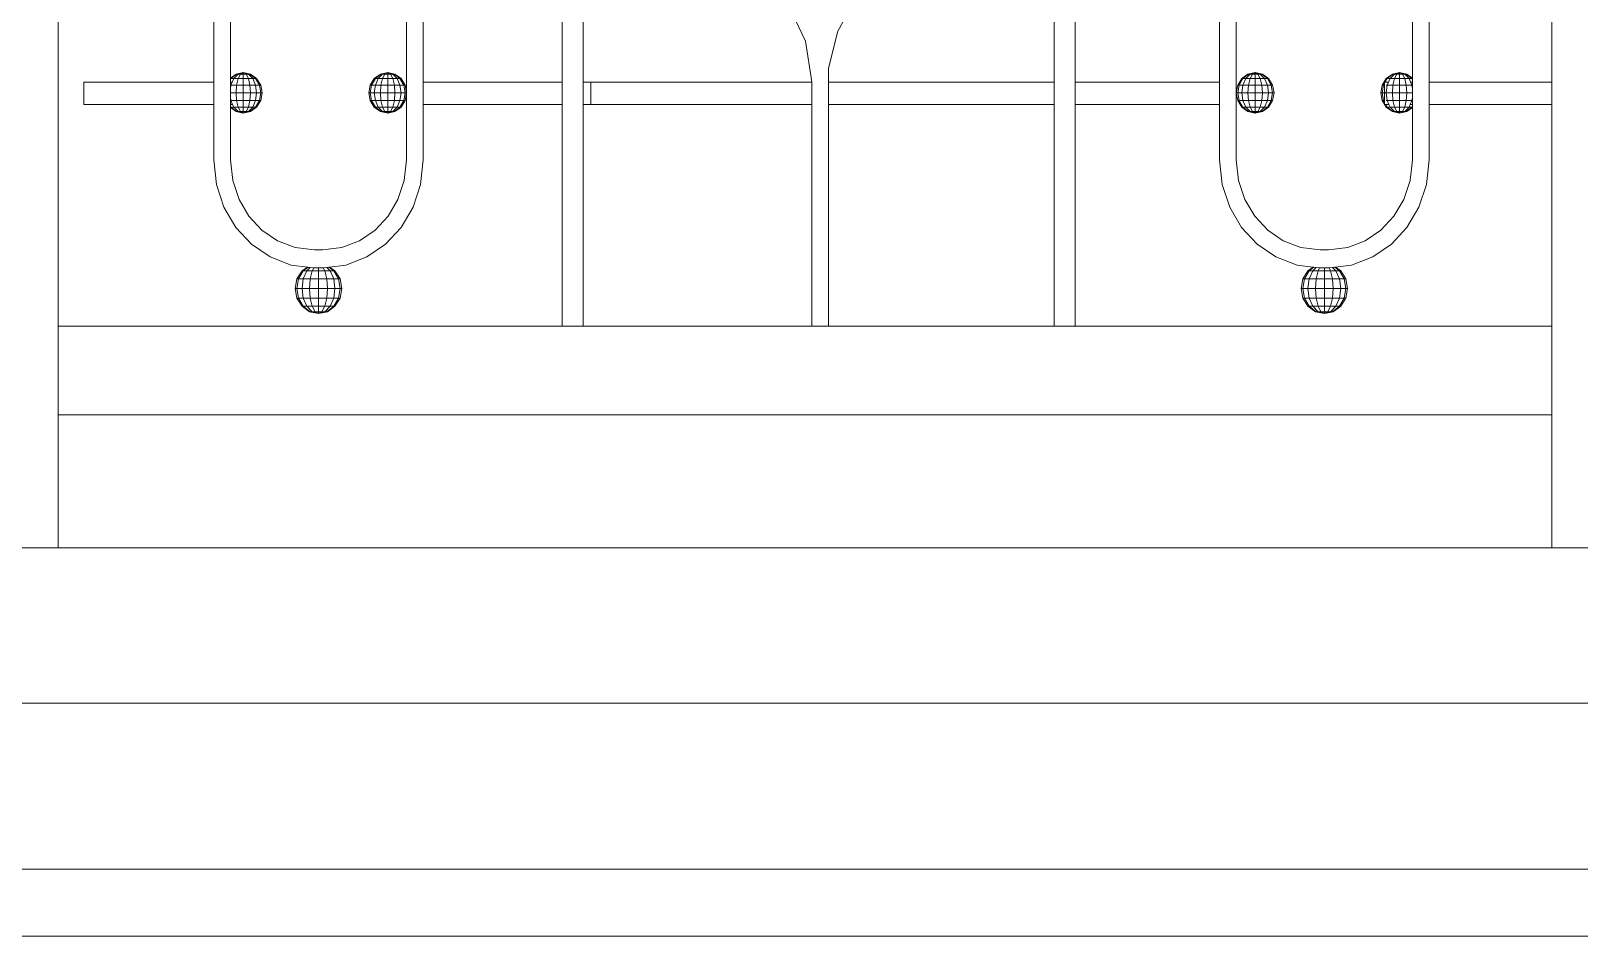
# Model space of a CAD drawing. Header units: millimetres. Extents: x 1832547 to 2001569, y -558009 to -417808.
# Drawn here: x 1952259 to 1952958, y -523749 to -523340 of the extents above; entities that cross this region are included whole.
import ezdxf

# ---------------------------------------------------------------- set-up
doc = ezdxf.new("R2010")
doc.units = ezdxf.units.MM
doc.header["$MEASUREMENT"] = 0
doc.linetypes.add('CENTER', pattern=[2, 1.25, -0.25, 0.25, -0.25])
for name, color, linetype, lineweight in [('CA.manh 08', 8, 'CONTINUOUS', 9), ('CA.thay 145', 145, 'CONTINUOUS', 18), ('CA.tim 67', 67, 'CENTER', 9), ('CA_manh 08', 8, 'CONTINUOUS', 9)]:
    doc.layers.add(name, color=color, linetype=linetype, lineweight=lineweight)

msp = doc.modelspace()

# ---------------------------------------------------------------- linework, layer by layer
at = {"layer": 'CA.manh 08'}
for points in [[(1959499.03, -523718.59), (1948689.75, -523718.59)], [(1959469.03, -523748.68), (1948719.75, -523748.7)]]:
    msp.add_lwpolyline(points, dxfattribs=at)
at = {"layer": 'CA.thay 145'}
msp.add_lwpolyline([(1959414.03, -523643.6), (1948754.75, -523643.59)], dxfattribs=at)
at = {"layer": 'CA.tim 67', "ltscale": 500}
msp.add_lwpolyline([(1963746.8, -523643.59), (1949633.52, -523643.59)], dxfattribs=at)
at = {"layer": 'CA_manh 08'}
for p, q in [((1952271.14, -522740.23), (1952271.14, -523473.59)), ((1952341.38, -523363.43), (1952341.38, -522851.16)), ((1952348.95, -522851.77), (1952348.95, -523361.66)), ((1952428.4, -522852.13), (1952428.4, -523368.32)), ((1952435.97, -522851.16), (1952435.97, -523363.43)), ((1952498.69, -523363.43), (1952498.69, -522851.16)), ((1952508.14, -522851.16), (1952508.14, -523363.43)), ((1952720.76, -523363.43), (1952720.76, -522851.16)), ((1952730.22, -522851.16), (1952730.22, -523363.43)), ((1952795.38, -523363.43), (1952795.38, -522851.16)), ((1952802.95, -522852.13), (1952802.95, -523368.32)), ((1952882.4, -523361.66), (1952882.4, -522851.77)), ((1952889.97, -522851.16), (1952889.97, -523363.43)), ((1952945.39, -523363.43), (1952945.39, -522851.16)), ((1952608.5, -523344.98), (1952600.92, -523329.19)), ((1952631.12, -523325.88), (1952623.07, -523340.5)), ((1952611.35, -523363.29), (1952608.5, -523344.98)), ((1952623.07, -523340.5), (1952618.91, -523357.12)), ((1952351.45, -523359.87), (1952354.7, -523359.17)), ((1952351.69, -523359.87), (1952354.7, -523359.17)), ((1952352.4, -523359.87), (1952354.7, -523359.17)), ((1952353.46, -523359.87), (1952354.7, -523359.17)), ((1952354.7, -523359.17), (1952354.7, -523359.87)), ((1952355.95, -523359.87), (1952354.7, -523359.17)), ((1952357.96, -523359.87), (1952354.7, -523359.17)), ((1952357.71, -523359.87), (1952354.7, -523359.17)), ((1952357.01, -523359.87), (1952354.7, -523359.17)), ((1952416.63, -523359.87), (1952419.89, -523359.17)), ((1952416.88, -523359.87), (1952419.89, -523359.17)), ((1952417.59, -523359.87), (1952419.89, -523359.17)), ((1952418.64, -523359.87), (1952419.89, -523359.17)), ((1952419.89, -523359.17), (1952419.89, -523359.87)), ((1952421.14, -523359.87), (1952419.89, -523359.17)), ((1952423.15, -523359.87), (1952419.89, -523359.17)), ((1952422.9, -523359.87), (1952419.89, -523359.17)), ((1952422.19, -523359.87), (1952419.89, -523359.17)), ((1952618.91, -523357.12), (1952618.91, -523363.43)), ((1952808.21, -523359.87), (1952811.46, -523359.17)), ((1952808.45, -523359.87), (1952811.46, -523359.17)), ((1952809.16, -523359.87), (1952811.46, -523359.17)), ((1952810.22, -523359.87), (1952811.46, -523359.17)), ((1952811.46, -523359.17), (1952811.46, -523359.87)), ((1952812.71, -523359.87), (1952811.46, -523359.17)), ((1952813.77, -523359.87), (1952811.46, -523359.17)), ((1952814.47, -523359.87), (1952811.46, -523359.17)), ((1952814.72, -523359.87), (1952811.46, -523359.17)), ((1952873.39, -523359.87), (1952876.65, -523359.17)), ((1952873.64, -523359.87), (1952876.65, -523359.17)), ((1952874.34, -523359.87), (1952876.65, -523359.17)), ((1952875.4, -523359.87), (1952876.65, -523359.17)), ((1952876.65, -523359.17), (1952876.65, -523359.87)), ((1952877.89, -523359.87), (1952876.65, -523359.17)), ((1952878.95, -523359.87), (1952876.65, -523359.17)), ((1952879.66, -523359.87), (1952876.65, -523359.17)), ((1952879.91, -523359.87), (1952876.65, -523359.17)), ((1952282.77, -523373.59), (1952282.77, -523363.43)), ((1952282.77, -523363.43), (1952341.38, -523363.43)), ((1952341.38, -523363.43), (1952341.38, -523373.59)), ((1952348.95, -523361.66), (1952351.45, -523359.87)), ((1952348.95, -523361.85), (1952348.95, -523361.66)), ((1952349.14, -523361.85), (1952348.95, -523361.85)), ((1952348.95, -523362.19), (1952349.14, -523361.85)), ((1952348.95, -523362.19), (1952348.95, -523361.85)), ((1952348.95, -523363.43), (1952348.95, -523362.19)), ((1952348.95, -523363.43), (1952349.63, -523363.43)), ((1952348.95, -523364.82), (1952348.95, -523363.43)), ((1952349.14, -523364.82), (1952348.95, -523364.82)), ((1952348.95, -523366.29), (1952349.14, -523364.82)), ((1952348.95, -523366.29), (1952348.95, -523364.82)), ((1952348.95, -523368.32), (1952348.95, -523366.29)), ((1952349.14, -523361.85), (1952351.69, -523359.87)), ((1952350.45, -523361.85), (1952349.14, -523361.85)), ((1952349.14, -523364.82), (1952350.45, -523361.85)), ((1952351.69, -523364.82), (1952349.14, -523364.82)), ((1952350.45, -523361.85), (1952352.4, -523359.87)), ((1952352.4, -523361.85), (1952350.45, -523361.85)), ((1952351.69, -523359.87), (1952351.45, -523359.87)), ((1952351.45, -523368.32), (1952351.69, -523364.82)), ((1952352.4, -523359.87), (1952351.69, -523359.87)), ((1952351.69, -523364.82), (1952352.4, -523361.85)), ((1952354.7, -523364.82), (1952351.69, -523364.82)), ((1952353.46, -523359.87), (1952352.4, -523359.87)), ((1952352.4, -523361.85), (1952353.46, -523359.87)), ((1952354.7, -523361.85), (1952352.4, -523361.85)), ((1952354.7, -523359.87), (1952353.46, -523359.87)), ((1952354.7, -523359.87), (1952355.95, -523359.87)), ((1952354.7, -523359.87), (1952354.7, -523361.85)), ((1952357.01, -523361.85), (1952354.7, -523361.85)), ((1952354.7, -523361.85), (1952354.7, -523364.82)), ((1952357.71, -523364.82), (1952354.7, -523364.82)), ((1952354.7, -523364.82), (1952354.7, -523368.32)), ((1952357.01, -523359.87), (1952355.95, -523359.87)), ((1952357.01, -523361.85), (1952355.95, -523359.87)), ((1952357.71, -523359.87), (1952357.01, -523359.87)), ((1952358.96, -523361.85), (1952357.01, -523359.87)), ((1952358.96, -523361.85), (1952357.01, -523361.85)), ((1952357.71, -523364.82), (1952357.01, -523361.85)), ((1952357.96, -523359.87), (1952357.71, -523359.87)), ((1952360.27, -523361.85), (1952357.71, -523359.87)), ((1952360.27, -523364.82), (1952357.71, -523364.82)), ((1952357.96, -523368.32), (1952357.71, -523364.82)), ((1952360.72, -523361.85), (1952357.96, -523359.87)), ((1952360.27, -523361.85), (1952358.96, -523361.85)), ((1952360.27, -523364.82), (1952358.96, -523361.85)), ((1952360.27, -523361.85), (1952360.72, -523361.85)), ((1952361.97, -523364.82), (1952360.27, -523361.85)), ((1952361.97, -523364.82), (1952360.27, -523364.82)), ((1952360.72, -523368.32), (1952360.27, -523364.82)), ((1952362.57, -523364.82), (1952360.72, -523361.85)), ((1952362.57, -523364.82), (1952361.97, -523364.82)), ((1952362.57, -523368.32), (1952361.97, -523364.82)), ((1952363.22, -523368.32), (1952362.57, -523364.82)), ((1952411.38, -523368.32), (1952412.02, -523364.82)), ((1952412.02, -523364.82), (1952413.87, -523361.85)), ((1952412.62, -523364.82), (1952412.02, -523364.82)), ((1952412.02, -523368.32), (1952412.62, -523364.82)), ((1952412.62, -523364.82), (1952414.33, -523361.85)), ((1952414.33, -523364.82), (1952412.62, -523364.82)), ((1952413.87, -523361.85), (1952416.63, -523359.87)), ((1952414.33, -523361.85), (1952413.87, -523361.85)), ((1952413.87, -523368.32), (1952414.33, -523364.82)), ((1952414.33, -523361.85), (1952416.88, -523359.87)), ((1952415.63, -523361.85), (1952414.33, -523361.85)), ((1952414.33, -523364.82), (1952415.63, -523361.85)), ((1952416.88, -523364.82), (1952414.33, -523364.82)), ((1952415.63, -523361.85), (1952417.59, -523359.87)), ((1952417.59, -523361.85), (1952415.63, -523361.85)), ((1952416.88, -523359.87), (1952416.63, -523359.87)), ((1952416.63, -523368.32), (1952416.88, -523364.82)), ((1952417.59, -523359.87), (1952416.88, -523359.87)), ((1952416.88, -523364.82), (1952417.59, -523361.85)), ((1952419.89, -523364.82), (1952416.88, -523364.82)), ((1952418.64, -523359.87), (1952417.59, -523359.87)), ((1952417.59, -523361.85), (1952418.64, -523359.87)), ((1952419.89, -523361.85), (1952417.59, -523361.85)), ((1952419.89, -523359.87), (1952418.64, -523359.87)), ((1952419.89, -523359.87), (1952421.14, -523359.87)), ((1952419.89, -523359.87), (1952419.89, -523361.85)), ((1952422.19, -523361.85), (1952419.89, -523361.85)), ((1952419.89, -523361.85), (1952419.89, -523364.82)), ((1952422.9, -523364.82), (1952419.89, -523364.82)), ((1952419.89, -523364.82), (1952419.89, -523368.32)), ((1952422.19, -523359.87), (1952421.14, -523359.87)), ((1952422.19, -523361.85), (1952421.14, -523359.87)), ((1952422.9, -523359.87), (1952422.19, -523359.87)), ((1952424.15, -523361.85), (1952422.19, -523359.87)), ((1952424.15, -523361.85), (1952422.19, -523361.85)), ((1952422.9, -523364.82), (1952422.19, -523361.85)), ((1952423.15, -523359.87), (1952422.9, -523359.87)), ((1952425.45, -523361.85), (1952422.9, -523359.87)), ((1952425.45, -523364.82), (1952422.9, -523364.82)), ((1952423.15, -523368.32), (1952422.9, -523364.82)), ((1952425.91, -523361.85), (1952423.15, -523359.87)), ((1952425.45, -523361.85), (1952424.15, -523361.85)), ((1952425.45, -523364.82), (1952424.15, -523361.85)), ((1952425.45, -523361.85), (1952425.91, -523361.85)), ((1952427.16, -523364.82), (1952425.45, -523361.85)), ((1952427.16, -523364.82), (1952425.45, -523364.82)), ((1952425.91, -523368.32), (1952425.45, -523364.82)), ((1952427.75, -523364.82), (1952425.91, -523361.85)), ((1952427.75, -523364.82), (1952427.16, -523364.82)), ((1952427.75, -523368.32), (1952427.16, -523364.82)), ((1952428.4, -523368.32), (1952427.75, -523364.82)), ((1952435.97, -523363.43), (1952498.69, -523363.43)), ((1952435.97, -523373.59), (1952435.97, -523363.43)), ((1952498.69, -523363.43), (1952498.69, -523373.59)), ((1952508.14, -523363.43), (1952511.57, -523363.43)), ((1952508.14, -523373.59), (1952508.14, -523363.43)), ((1952511.57, -523363.43), (1952511.57, -523373.59)), ((1952511.57, -523363.43), (1952611.35, -523363.43)), ((1952611.35, -523363.43), (1952611.35, -523363.29)), ((1952611.35, -523373.59), (1952611.35, -523363.43)), ((1952618.91, -523363.43), (1952720.76, -523363.43)), ((1952618.91, -523363.43), (1952618.91, -523373.59)), ((1952720.76, -523373.59), (1952720.76, -523363.43)), ((1952730.22, -523363.43), (1952795.38, -523363.43)), ((1952730.22, -523363.43), (1952730.22, -523373.59)), ((1952795.38, -523373.59), (1952795.38, -523363.43)), ((1952802.95, -523368.32), (1952803.6, -523364.82)), ((1952803.6, -523364.82), (1952805.44, -523361.85)), ((1952803.6, -523364.82), (1952804.2, -523364.82)), ((1952803.6, -523368.32), (1952804.2, -523364.82)), ((1952804.2, -523364.82), (1952805.9, -523361.85)), ((1952804.2, -523364.82), (1952805.9, -523364.82)), ((1952805.44, -523361.85), (1952808.21, -523359.87)), ((1952805.44, -523361.85), (1952805.9, -523361.85)), ((1952805.44, -523368.32), (1952805.9, -523364.82)), ((1952805.9, -523361.85), (1952808.45, -523359.87)), ((1952805.9, -523361.85), (1952807.21, -523361.85)), ((1952805.9, -523364.82), (1952807.21, -523361.85)), ((1952805.9, -523364.82), (1952808.45, -523364.82)), ((1952807.21, -523361.85), (1952809.16, -523359.87)), ((1952807.21, -523361.85), (1952809.16, -523361.85)), ((1952808.45, -523359.87), (1952808.21, -523359.87)), ((1952808.21, -523368.32), (1952808.45, -523364.82)), ((1952808.45, -523359.87), (1952809.16, -523359.87)), ((1952808.45, -523364.82), (1952809.16, -523361.85)), ((1952808.45, -523364.82), (1952811.46, -523364.82)), ((1952809.16, -523359.87), (1952810.22, -523359.87)), ((1952809.16, -523361.85), (1952810.22, -523359.87)), ((1952809.16, -523361.85), (1952811.46, -523361.85)), ((1952810.22, -523359.87), (1952811.46, -523359.87)), ((1952811.46, -523359.87), (1952812.71, -523359.87)), ((1952811.46, -523359.87), (1952811.46, -523361.85)), ((1952811.46, -523361.85), (1952813.77, -523361.85)), ((1952811.46, -523361.85), (1952811.46, -523364.82)), ((1952811.46, -523364.82), (1952814.47, -523364.82)), ((1952811.46, -523364.82), (1952811.46, -523368.32)), ((1952812.71, -523359.87), (1952813.77, -523359.87)), ((1952813.77, -523361.85), (1952812.71, -523359.87)), ((1952813.77, -523359.87), (1952814.47, -523359.87)), ((1952815.72, -523361.85), (1952813.77, -523359.87)), ((1952813.77, -523361.85), (1952815.72, -523361.85)), ((1952814.47, -523364.82), (1952813.77, -523361.85)), ((1952814.47, -523359.87), (1952814.72, -523359.87)), ((1952817.02, -523361.85), (1952814.47, -523359.87)), ((1952814.47, -523364.82), (1952817.02, -523364.82)), ((1952814.72, -523368.32), (1952814.47, -523364.82)), ((1952817.48, -523361.85), (1952814.72, -523359.87)), ((1952815.72, -523361.85), (1952817.02, -523361.85)), ((1952817.02, -523364.82), (1952815.72, -523361.85)), ((1952817.02, -523361.85), (1952817.48, -523361.85)), ((1952818.73, -523364.82), (1952817.02, -523361.85)), ((1952817.02, -523364.82), (1952818.73, -523364.82)), ((1952817.48, -523368.32), (1952817.02, -523364.82)), ((1952819.33, -523364.82), (1952817.48, -523361.85)), ((1952818.73, -523364.82), (1952819.33, -523364.82)), ((1952819.33, -523368.32), (1952818.73, -523364.82)), ((1952819.98, -523368.32), (1952819.33, -523364.82)), ((1952868.14, -523368.32), (1952868.78, -523364.82)), ((1952868.78, -523364.82), (1952870.63, -523361.85)), ((1952868.78, -523364.82), (1952869.38, -523364.82)), ((1952868.78, -523368.32), (1952869.38, -523364.82)), ((1952869.38, -523364.82), (1952869.79, -523364.11)), ((1952869.38, -523364.82), (1952869.79, -523364.82)), ((1952870.18, -523363.43), (1952869.79, -523363.43)), ((1952869.79, -523363.43), (1952869.79, -523364.11)), ((1952869.79, -523364.11), (1952869.79, -523364.82)), ((1952869.79, -523364.82), (1952869.79, -523368.32)), ((1952870.18, -523363.43), (1952871.09, -523361.85)), ((1952871.58, -523363.43), (1952870.18, -523363.43)), ((1952870.56, -523364.82), (1952871.09, -523364.82)), ((1952870.63, -523361.85), (1952873.39, -523359.87)), ((1952870.63, -523361.85), (1952871.09, -523361.85)), ((1952870.63, -523368.32), (1952871.09, -523364.82)), ((1952871.09, -523361.85), (1952873.64, -523359.87)), ((1952871.09, -523361.85), (1952872.39, -523361.85)), ((1952871.09, -523364.82), (1952872.39, -523361.85)), ((1952871.09, -523364.82), (1952873.64, -523364.82)), ((1952872.39, -523361.85), (1952874.34, -523359.87)), ((1952872.39, -523361.85), (1952874.34, -523361.85)), ((1952873.64, -523359.87), (1952873.39, -523359.87)), ((1952873.39, -523368.32), (1952873.64, -523364.82)), ((1952873.64, -523359.87), (1952874.34, -523359.87)), ((1952873.64, -523364.82), (1952874.34, -523361.85)), ((1952873.64, -523364.82), (1952876.65, -523364.82)), ((1952874.34, -523359.87), (1952875.4, -523359.87)), ((1952874.34, -523361.85), (1952875.4, -523359.87)), ((1952874.34, -523361.85), (1952876.65, -523361.85)), ((1952875.4, -523359.87), (1952876.65, -523359.87)), ((1952876.65, -523359.87), (1952877.89, -523359.87)), ((1952876.65, -523359.87), (1952876.65, -523361.85)), ((1952876.65, -523361.85), (1952878.95, -523361.85)), ((1952876.65, -523361.85), (1952876.65, -523364.82)), ((1952876.65, -523364.82), (1952879.66, -523364.82)), ((1952876.65, -523364.82), (1952876.65, -523368.32)), ((1952877.89, -523359.87), (1952878.95, -523359.87)), ((1952878.95, -523361.85), (1952877.89, -523359.87)), ((1952878.95, -523359.87), (1952879.66, -523359.87)), ((1952880.9, -523361.85), (1952878.95, -523359.87)), ((1952878.95, -523361.85), (1952880.9, -523361.85)), ((1952879.66, -523364.82), (1952878.95, -523361.85)), ((1952879.66, -523359.87), (1952879.91, -523359.87)), ((1952882.21, -523361.85), (1952879.66, -523359.87)), ((1952879.66, -523364.82), (1952882.21, -523364.82)), ((1952879.91, -523368.32), (1952879.66, -523364.82)), ((1952882.4, -523361.66), (1952879.91, -523359.87)), ((1952880.9, -523361.85), (1952882.21, -523361.85)), ((1952882.21, -523364.82), (1952880.9, -523361.85)), ((1952882.4, -523363.43), (1952881.72, -523363.43)), ((1952882.21, -523361.85), (1952882.4, -523361.85)), ((1952882.4, -523362.19), (1952882.21, -523361.85)), ((1952882.21, -523364.82), (1952882.4, -523364.82)), ((1952882.4, -523366.29), (1952882.21, -523364.82)), ((1952882.4, -523361.85), (1952882.4, -523361.66)), ((1952882.4, -523362.19), (1952882.4, -523361.85)), ((1952882.4, -523363.43), (1952882.4, -523362.19)), ((1952882.4, -523364.82), (1952882.4, -523363.43)), ((1952882.4, -523366.29), (1952882.4, -523364.82)), ((1952882.4, -523368.32), (1952882.4, -523366.29)), ((1952945.39, -523363.43), (1952889.97, -523363.43)), ((1952889.97, -523363.43), (1952889.97, -523373.59)), ((1952945.39, -523363.43), (1952945.39, -523373.59)), ((1952341.38, -523373.59), (1952282.77, -523373.59)), ((1952341.38, -523398.49), (1952341.38, -523373.59)), ((1952351.45, -523368.32), (1952348.95, -523368.32)), ((1952348.95, -523370.35), (1952348.95, -523368.32)), ((1952349.14, -523371.82), (1952348.95, -523370.35)), ((1952348.95, -523371.82), (1952348.95, -523370.35)), ((1952349.14, -523371.82), (1952348.95, -523371.82)), ((1952348.95, -523373.59), (1952348.95, -523371.82)), ((1952349.9, -523373.59), (1952348.95, -523373.59)), ((1952348.95, -523374.45), (1952348.95, -523373.59)), ((1952351.69, -523371.82), (1952349.14, -523371.82)), ((1952349.9, -523373.59), (1952349.14, -523371.82)), ((1952350.45, -523374.78), (1952349.9, -523373.59)), ((1952354.7, -523368.32), (1952351.45, -523368.32)), ((1952351.69, -523371.82), (1952351.45, -523368.32)), ((1952354.7, -523371.82), (1952351.69, -523371.82)), ((1952352.4, -523374.78), (1952351.69, -523371.82)), ((1952357.96, -523368.32), (1952354.7, -523368.32)), ((1952354.7, -523368.32), (1952354.7, -523371.82)), ((1952357.71, -523371.82), (1952354.7, -523371.82)), ((1952354.7, -523371.82), (1952354.7, -523374.78)), ((1952357.01, -523374.78), (1952357.71, -523371.82)), ((1952357.71, -523371.82), (1952357.96, -523368.32)), ((1952360.27, -523371.82), (1952357.71, -523371.82)), ((1952360.72, -523368.32), (1952357.96, -523368.32)), ((1952358.96, -523374.78), (1952360.27, -523371.82)), ((1952360.27, -523371.82), (1952360.72, -523368.32)), ((1952361.97, -523371.82), (1952360.27, -523371.82)), ((1952360.27, -523374.78), (1952361.97, -523371.82)), ((1952362.57, -523368.32), (1952360.72, -523368.32)), ((1952360.72, -523374.78), (1952362.57, -523371.82)), ((1952361.97, -523371.82), (1952362.57, -523368.32)), ((1952362.57, -523371.82), (1952361.97, -523371.82)), ((1952363.22, -523368.32), (1952362.57, -523368.32)), ((1952362.57, -523371.82), (1952363.22, -523368.32)), ((1952412.02, -523368.32), (1952411.38, -523368.32)), ((1952412.02, -523371.82), (1952411.38, -523368.32)), ((1952413.87, -523368.32), (1952412.02, -523368.32)), ((1952412.62, -523371.82), (1952412.02, -523368.32)), ((1952412.62, -523371.82), (1952412.02, -523371.82)), ((1952413.87, -523374.78), (1952412.02, -523371.82)), ((1952414.33, -523371.82), (1952412.62, -523371.82)), ((1952414.33, -523374.78), (1952412.62, -523371.82)), ((1952416.63, -523368.32), (1952413.87, -523368.32)), ((1952414.33, -523371.82), (1952413.87, -523368.32)), ((1952416.88, -523371.82), (1952414.33, -523371.82)), ((1952415.63, -523374.78), (1952414.33, -523371.82)), ((1952419.89, -523368.32), (1952416.63, -523368.32)), ((1952416.88, -523371.82), (1952416.63, -523368.32)), ((1952419.89, -523371.82), (1952416.88, -523371.82)), ((1952417.59, -523374.78), (1952416.88, -523371.82)), ((1952423.15, -523368.32), (1952419.89, -523368.32)), ((1952419.89, -523368.32), (1952419.89, -523371.82)), ((1952422.9, -523371.82), (1952419.89, -523371.82)), ((1952419.89, -523371.82), (1952419.89, -523374.78)), ((1952422.19, -523374.78), (1952422.9, -523371.82)), ((1952422.9, -523371.82), (1952423.15, -523368.32)), ((1952425.45, -523371.82), (1952422.9, -523371.82)), ((1952425.91, -523368.32), (1952423.15, -523368.32)), ((1952424.15, -523374.78), (1952425.45, -523371.82)), ((1952425.45, -523371.82), (1952425.91, -523368.32)), ((1952427.16, -523371.82), (1952425.45, -523371.82)), ((1952425.45, -523374.78), (1952427.16, -523371.82)), ((1952427.75, -523368.32), (1952425.91, -523368.32)), ((1952425.91, -523374.78), (1952427.75, -523371.82)), ((1952427.16, -523371.82), (1952427.75, -523368.32)), ((1952427.75, -523371.82), (1952427.16, -523371.82)), ((1952428.4, -523368.32), (1952427.75, -523368.32)), ((1952427.75, -523371.82), (1952428.4, -523368.32)), ((1952428.4, -523368.32), (1952428.4, -523398.46)), ((1952498.69, -523373.59), (1952435.97, -523373.59)), ((1952435.97, -523373.59), (1952435.97, -523398.49)), ((1952498.69, -523473.59), (1952498.69, -523373.59)), ((1952511.57, -523373.59), (1952508.14, -523373.59)), ((1952508.14, -523373.59), (1952508.14, -523473.59)), ((1952611.35, -523373.59), (1952511.57, -523373.59)), ((1952611.35, -523473.59), (1952611.35, -523373.59)), ((1952720.76, -523373.59), (1952618.91, -523373.59)), ((1952618.91, -523473.59), (1952618.91, -523373.59)), ((1952720.76, -523473.59), (1952720.76, -523373.59)), ((1952795.38, -523373.59), (1952730.22, -523373.59)), ((1952730.22, -523373.59), (1952730.22, -523473.59)), ((1952795.38, -523398.49), (1952795.38, -523373.59)), ((1952802.95, -523368.32), (1952803.6, -523368.32)), ((1952803.6, -523371.82), (1952802.95, -523368.32)), ((1952802.95, -523368.32), (1952802.95, -523398.46)), ((1952803.6, -523368.32), (1952805.44, -523368.32)), ((1952804.2, -523371.82), (1952803.6, -523368.32)), ((1952803.6, -523371.82), (1952804.2, -523371.82)), ((1952805.44, -523374.78), (1952803.6, -523371.82)), ((1952804.2, -523371.82), (1952805.9, -523371.82)), ((1952805.9, -523374.78), (1952804.2, -523371.82)), ((1952805.44, -523368.32), (1952808.21, -523368.32)), ((1952805.9, -523371.82), (1952805.44, -523368.32)), ((1952805.9, -523371.82), (1952808.45, -523371.82)), ((1952807.21, -523374.78), (1952805.9, -523371.82)), ((1952808.21, -523368.32), (1952811.46, -523368.32)), ((1952808.45, -523371.82), (1952808.21, -523368.32)), ((1952808.45, -523371.82), (1952811.46, -523371.82)), ((1952809.16, -523374.78), (1952808.45, -523371.82)), ((1952811.46, -523368.32), (1952814.72, -523368.32)), ((1952811.46, -523368.32), (1952811.46, -523371.82)), ((1952811.46, -523371.82), (1952814.47, -523371.82)), ((1952811.46, -523371.82), (1952811.46, -523374.78)), ((1952813.77, -523374.78), (1952814.47, -523371.82)), ((1952814.47, -523371.82), (1952814.72, -523368.32)), ((1952814.47, -523371.82), (1952817.02, -523371.82)), ((1952814.72, -523368.32), (1952817.48, -523368.32)), ((1952815.72, -523374.78), (1952817.02, -523371.82)), ((1952817.02, -523371.82), (1952817.48, -523368.32)), ((1952817.02, -523371.82), (1952818.73, -523371.82)), ((1952817.02, -523374.78), (1952818.73, -523371.82)), ((1952817.48, -523368.32), (1952819.33, -523368.32)), ((1952817.48, -523374.78), (1952819.33, -523371.82)), ((1952818.73, -523371.82), (1952819.33, -523368.32)), ((1952818.73, -523371.82), (1952819.33, -523371.82)), ((1952819.33, -523368.32), (1952819.98, -523368.32)), ((1952819.33, -523371.82), (1952819.98, -523368.32)), ((1952868.14, -523368.32), (1952868.78, -523368.32)), ((1952868.78, -523371.82), (1952868.14, -523368.32)), ((1952869.38, -523371.82), (1952868.78, -523368.32)), ((1952868.78, -523368.32), (1952869.79, -523368.32)), ((1952868.78, -523371.82), (1952869.38, -523371.82)), ((1952869.79, -523373.43), (1952868.78, -523371.82)), ((1952869.38, -523371.82), (1952869.79, -523371.82)), ((1952869.79, -523372.53), (1952869.38, -523371.82)), ((1952869.79, -523368.32), (1952870.63, -523368.32)), ((1952869.79, -523368.32), (1952869.79, -523371.82)), ((1952869.79, -523371.82), (1952869.79, -523372.53)), ((1952869.79, -523372.53), (1952869.79, -523373.43)), ((1952869.79, -523373.59), (1952869.79, -523373.43)), ((1952869.88, -523373.59), (1952869.79, -523373.59)), ((1952870.63, -523374.78), (1952869.88, -523373.59)), ((1952869.88, -523373.59), (1952870.4, -523373.59)), ((1952871.09, -523374.78), (1952870.4, -523373.59)), ((1952870.4, -523373.59), (1952871.86, -523373.59)), ((1952870.56, -523371.82), (1952871.09, -523371.82)), ((1952870.63, -523368.32), (1952873.39, -523368.32)), ((1952871.09, -523371.82), (1952870.63, -523368.32)), ((1952871.09, -523371.82), (1952873.64, -523371.82)), ((1952871.86, -523373.59), (1952871.09, -523371.82)), ((1952872.39, -523374.78), (1952871.86, -523373.59)), ((1952873.39, -523368.32), (1952876.65, -523368.32)), ((1952873.64, -523371.82), (1952873.39, -523368.32)), ((1952873.64, -523371.82), (1952876.65, -523371.82)), ((1952874.34, -523374.78), (1952873.64, -523371.82)), ((1952876.65, -523368.32), (1952879.91, -523368.32)), ((1952876.65, -523368.32), (1952876.65, -523371.82)), ((1952876.65, -523371.82), (1952879.66, -523371.82)), ((1952876.65, -523371.82), (1952876.65, -523374.78)), ((1952878.95, -523374.78), (1952879.66, -523371.82)), ((1952879.66, -523371.82), (1952879.91, -523368.32)), ((1952879.66, -523371.82), (1952882.21, -523371.82)), ((1952879.91, -523368.32), (1952882.4, -523368.32)), ((1952880.9, -523374.78), (1952881.45, -523373.59)), ((1952881.45, -523373.59), (1952882.21, -523371.82)), ((1952881.45, -523373.59), (1952882.4, -523373.59)), ((1952882.21, -523371.82), (1952882.4, -523370.35)), ((1952882.21, -523371.82), (1952882.4, -523371.82)), ((1952882.4, -523370.35), (1952882.4, -523368.32)), ((1952882.4, -523371.82), (1952882.4, -523370.35)), ((1952882.4, -523373.59), (1952882.4, -523371.82)), ((1952882.4, -523374.45), (1952882.4, -523373.59)), ((1952889.97, -523373.59), (1952945.39, -523373.59)), ((1952889.97, -523373.59), (1952889.97, -523398.49)), ((1952945.39, -523473.59), (1952945.39, -523373.59)), ((1952349.14, -523374.78), (1952348.95, -523374.45)), ((1952348.95, -523374.78), (1952348.95, -523374.45)), ((1952349.14, -523374.78), (1952348.95, -523374.78)), ((1952348.95, -523374.97), (1952348.95, -523374.78)), ((1952348.95, -523374.97), (1952348.95, -523398.46)), ((1952351.45, -523376.77), (1952348.95, -523374.97)), ((1952350.45, -523374.78), (1952349.14, -523374.78)), ((1952351.69, -523376.77), (1952349.14, -523374.78)), ((1952352.4, -523374.78), (1952350.45, -523374.78)), ((1952352.4, -523376.77), (1952350.45, -523374.78)), ((1952351.69, -523376.77), (1952351.45, -523376.77)), ((1952354.7, -523377.46), (1952351.45, -523376.77)), ((1952352.4, -523376.77), (1952351.69, -523376.77)), ((1952354.7, -523377.46), (1952351.69, -523376.77)), ((1952354.7, -523374.78), (1952352.4, -523374.78)), ((1952353.46, -523376.77), (1952352.4, -523374.78)), ((1952353.46, -523376.77), (1952352.4, -523376.77)), ((1952354.7, -523377.46), (1952352.4, -523376.77)), ((1952354.7, -523376.77), (1952353.46, -523376.77)), ((1952354.7, -523377.46), (1952353.46, -523376.77)), ((1952357.01, -523374.78), (1952354.7, -523374.78)), ((1952354.7, -523374.78), (1952354.7, -523376.77)), ((1952355.95, -523376.77), (1952354.7, -523376.77)), ((1952354.7, -523376.77), (1952354.7, -523377.46)), ((1952354.7, -523377.46), (1952357.96, -523376.77)), ((1952354.7, -523377.46), (1952357.71, -523376.77)), ((1952354.7, -523377.46), (1952357.01, -523376.77)), ((1952354.7, -523377.46), (1952355.95, -523376.77)), ((1952355.95, -523376.77), (1952357.01, -523374.78)), ((1952357.01, -523376.77), (1952355.95, -523376.77)), ((1952358.96, -523374.78), (1952357.01, -523374.78)), ((1952357.01, -523376.77), (1952358.96, -523374.78)), ((1952357.71, -523376.77), (1952357.01, -523376.77)), ((1952357.71, -523376.77), (1952360.27, -523374.78)), ((1952357.71, -523376.77), (1952357.96, -523376.77)), ((1952357.96, -523376.77), (1952360.72, -523374.78)), ((1952360.27, -523374.78), (1952358.96, -523374.78)), ((1952360.72, -523374.78), (1952360.27, -523374.78)), ((1952414.33, -523374.78), (1952413.87, -523374.78)), ((1952416.63, -523376.77), (1952413.87, -523374.78)), ((1952415.63, -523374.78), (1952414.33, -523374.78)), ((1952416.88, -523376.77), (1952414.33, -523374.78)), ((1952417.59, -523374.78), (1952415.63, -523374.78)), ((1952417.59, -523376.77), (1952415.63, -523374.78)), ((1952416.88, -523376.77), (1952416.63, -523376.77)), ((1952419.89, -523377.46), (1952416.63, -523376.77)), ((1952417.59, -523376.77), (1952416.88, -523376.77)), ((1952419.89, -523377.46), (1952416.88, -523376.77)), ((1952419.89, -523374.78), (1952417.59, -523374.78)), ((1952418.64, -523376.77), (1952417.59, -523374.78)), ((1952418.64, -523376.77), (1952417.59, -523376.77)), ((1952419.89, -523377.46), (1952417.59, -523376.77)), ((1952419.89, -523376.77), (1952418.64, -523376.77)), ((1952419.89, -523377.46), (1952418.64, -523376.77)), ((1952422.19, -523374.78), (1952419.89, -523374.78)), ((1952419.89, -523374.78), (1952419.89, -523376.77)), ((1952421.14, -523376.77), (1952419.89, -523376.77)), ((1952419.89, -523376.77), (1952419.89, -523377.46)), ((1952419.89, -523377.46), (1952423.15, -523376.77)), ((1952419.89, -523377.46), (1952422.9, -523376.77)), ((1952419.89, -523377.46), (1952422.19, -523376.77)), ((1952419.89, -523377.46), (1952421.14, -523376.77)), ((1952421.14, -523376.77), (1952422.19, -523374.78)), ((1952422.19, -523376.77), (1952421.14, -523376.77)), ((1952424.15, -523374.78), (1952422.19, -523374.78)), ((1952422.19, -523376.77), (1952424.15, -523374.78)), ((1952422.9, -523376.77), (1952422.19, -523376.77)), ((1952422.9, -523376.77), (1952425.45, -523374.78)), ((1952422.9, -523376.77), (1952423.15, -523376.77)), ((1952423.15, -523376.77), (1952425.91, -523374.78)), ((1952425.45, -523374.78), (1952424.15, -523374.78)), ((1952425.91, -523374.78), (1952425.45, -523374.78)), ((1952805.9, -523374.78), (1952805.44, -523374.78)), ((1952808.21, -523376.77), (1952805.44, -523374.78)), ((1952805.9, -523374.78), (1952807.21, -523374.78)), ((1952808.45, -523376.77), (1952805.9, -523374.78)), ((1952807.21, -523374.78), (1952809.16, -523374.78)), ((1952809.16, -523376.77), (1952807.21, -523374.78)), ((1952808.21, -523376.77), (1952808.45, -523376.77)), ((1952811.46, -523377.46), (1952808.21, -523376.77)), ((1952808.45, -523376.77), (1952809.16, -523376.77)), ((1952811.46, -523377.46), (1952808.45, -523376.77)), ((1952809.16, -523374.78), (1952811.46, -523374.78)), ((1952810.22, -523376.77), (1952809.16, -523374.78)), ((1952809.16, -523376.77), (1952810.22, -523376.77)), ((1952811.46, -523377.46), (1952809.16, -523376.77)), ((1952810.22, -523376.77), (1952811.46, -523376.77)), ((1952811.46, -523377.46), (1952810.22, -523376.77)), ((1952811.46, -523374.78), (1952813.77, -523374.78)), ((1952811.46, -523374.78), (1952811.46, -523376.77)), ((1952811.46, -523376.77), (1952812.71, -523376.77)), ((1952811.46, -523377.46), (1952812.71, -523376.77)), ((1952811.46, -523376.77), (1952811.46, -523377.46)), ((1952811.46, -523377.46), (1952813.77, -523376.77)), ((1952811.46, -523377.46), (1952814.47, -523376.77)), ((1952811.46, -523377.46), (1952814.72, -523376.77)), ((1952812.71, -523376.77), (1952813.77, -523374.78)), ((1952812.71, -523376.77), (1952813.77, -523376.77)), ((1952813.77, -523374.78), (1952815.72, -523374.78)), ((1952813.77, -523376.77), (1952815.72, -523374.78)), ((1952813.77, -523376.77), (1952814.47, -523376.77)), ((1952814.47, -523376.77), (1952817.02, -523374.78)), ((1952814.47, -523376.77), (1952814.72, -523376.77)), ((1952814.72, -523376.77), (1952817.48, -523374.78)), ((1952815.72, -523374.78), (1952817.02, -523374.78)), ((1952817.02, -523374.78), (1952817.48, -523374.78)), ((1952871.09, -523374.78), (1952870.63, -523374.78)), ((1952873.39, -523376.77), (1952870.63, -523374.78)), ((1952871.09, -523374.78), (1952872.39, -523374.78)), ((1952873.64, -523376.77), (1952871.09, -523374.78)), ((1952872.39, -523374.78), (1952874.34, -523374.78)), ((1952874.34, -523376.77), (1952872.39, -523374.78)), ((1952873.39, -523376.77), (1952873.64, -523376.77)), ((1952876.65, -523377.46), (1952873.39, -523376.77)), ((1952873.64, -523376.77), (1952874.34, -523376.77)), ((1952876.65, -523377.46), (1952873.64, -523376.77)), ((1952874.34, -523374.78), (1952876.65, -523374.78)), ((1952875.4, -523376.77), (1952874.34, -523374.78)), ((1952874.34, -523376.77), (1952875.4, -523376.77)), ((1952876.65, -523377.46), (1952874.34, -523376.77)), ((1952875.4, -523376.77), (1952876.65, -523376.77)), ((1952876.65, -523377.46), (1952875.4, -523376.77)), ((1952876.65, -523374.78), (1952878.95, -523374.78)), ((1952876.65, -523374.78), (1952876.65, -523376.77)), ((1952876.65, -523376.77), (1952877.89, -523376.77)), ((1952876.65, -523377.46), (1952877.89, -523376.77)), ((1952876.65, -523376.77), (1952876.65, -523377.46)), ((1952876.65, -523377.46), (1952878.95, -523376.77)), ((1952876.65, -523377.46), (1952879.66, -523376.77)), ((1952876.65, -523377.46), (1952879.91, -523376.77)), ((1952877.89, -523376.77), (1952878.95, -523374.78)), ((1952877.89, -523376.77), (1952878.95, -523376.77)), ((1952878.95, -523374.78), (1952880.9, -523374.78)), ((1952878.95, -523376.77), (1952880.9, -523374.78)), ((1952878.95, -523376.77), (1952879.66, -523376.77)), ((1952879.66, -523376.77), (1952882.21, -523374.78)), ((1952879.66, -523376.77), (1952879.91, -523376.77)), ((1952879.91, -523376.77), (1952882.4, -523374.97)), ((1952880.9, -523374.78), (1952882.21, -523374.78)), ((1952882.21, -523374.78), (1952882.4, -523374.45)), ((1952882.21, -523374.78), (1952882.4, -523374.78)), ((1952882.4, -523374.78), (1952882.4, -523374.45)), ((1952882.4, -523374.97), (1952882.4, -523374.78)), ((1952882.4, -523398.46), (1952882.4, -523374.97)), ((1952341.38, -523398.49), (1952342.58, -523409.67)), ((1952349.95, -523407.78), (1952348.95, -523398.46)), ((1952428.4, -523398.46), (1952427.4, -523407.78)), ((1952434.77, -523409.67), (1952435.97, -523398.49)), ((1952796.58, -523409.67), (1952795.38, -523398.49)), ((1952802.95, -523398.46), (1952803.95, -523407.78)), ((1952881.4, -523407.78), (1952882.4, -523398.46)), ((1952889.97, -523398.49), (1952888.77, -523409.67)), ((1952352.8, -523416.34), (1952349.95, -523407.78)), ((1952427.4, -523407.78), (1952424.55, -523416.34)), ((1952803.95, -523407.78), (1952806.8, -523416.34)), ((1952878.55, -523416.34), (1952881.4, -523407.78)), ((1952342.58, -523409.67), (1952346, -523419.93)), ((1952431.35, -523419.93), (1952434.77, -523409.67)), ((1952800, -523419.93), (1952796.58, -523409.67)), ((1952888.77, -523409.67), (1952885.35, -523419.93)), ((1952346, -523419.93), (1952351.36, -523428.99)), ((1952357.28, -523423.89), (1952352.8, -523416.34)), ((1952424.55, -523416.34), (1952420.08, -523423.89)), ((1952425.99, -523428.99), (1952431.35, -523419.93)), ((1952805.36, -523428.99), (1952800, -523419.93)), ((1952806.8, -523416.34), (1952811.27, -523423.89)), ((1952874.08, -523423.89), (1952878.55, -523416.34)), ((1952885.35, -523419.93), (1952879.99, -523428.99)), ((1952351.36, -523428.99), (1952358.4, -523436.54)), ((1952363.14, -523430.19), (1952357.28, -523423.89)), ((1952420.08, -523423.89), (1952414.21, -523430.19)), ((1952418.95, -523436.54), (1952425.99, -523428.99)), ((1952812.4, -523436.54), (1952805.36, -523428.99)), ((1952811.27, -523423.89), (1952817.14, -523430.19)), ((1952868.21, -523430.19), (1952874.08, -523423.89)), ((1952879.99, -523428.99), (1952872.95, -523436.54)), ((1952370.17, -523435), (1952363.14, -523430.19)), ((1952378.14, -523438.06), (1952370.17, -523435)), ((1952407.18, -523434.99), (1952399.21, -523438.06)), ((1952414.21, -523430.19), (1952407.18, -523434.99)), ((1952817.14, -523430.19), (1952824.17, -523434.99)), ((1952824.17, -523434.99), (1952832.14, -523438.06)), ((1952853.21, -523438.06), (1952861.18, -523435)), ((1952861.18, -523435), (1952868.21, -523430.19)), ((1952358.4, -523436.54), (1952366.83, -523442.3)), ((1952366.83, -523442.3), (1952376.38, -523445.97)), ((1952386.81, -523439.13), (1952378.14, -523438.06)), ((1952390.54, -523439.13), (1952386.81, -523439.13)), ((1952399.21, -523438.06), (1952390.54, -523439.13)), ((1952400.97, -523445.97), (1952410.52, -523442.3)), ((1952410.52, -523442.3), (1952418.95, -523436.54)), ((1952820.83, -523442.3), (1952812.4, -523436.54)), ((1952830.38, -523445.97), (1952820.83, -523442.3)), ((1952832.14, -523438.06), (1952840.82, -523439.13)), ((1952840.82, -523439.13), (1952844.54, -523439.13)), ((1952844.54, -523439.13), (1952853.21, -523438.06)), ((1952864.52, -523442.3), (1952854.97, -523445.97)), ((1952872.95, -523436.54), (1952864.52, -523442.3)), ((1952383.64, -523446.87), (1952376.38, -523445.97)), ((1952378.96, -523452.26), (1952381.24, -523448.6)), ((1952379.7, -523452.26), (1952381.8, -523448.6)), ((1952381.24, -523448.6), (1952383.64, -523446.87)), ((1952381.8, -523448.6), (1952381.24, -523448.6)), ((1952381.8, -523448.6), (1952383.97, -523446.91)), ((1952383.41, -523448.6), (1952381.8, -523448.6)), ((1952381.8, -523452.26), (1952383.41, -523448.6)), ((1952383.41, -523448.6), (1952384.95, -523447.03)), ((1952385.83, -523448.6), (1952383.41, -523448.6)), ((1952383.64, -523446.87), (1952383.97, -523446.91)), ((1952383.97, -523446.91), (1952384.95, -523447.03)), ((1952384.95, -523447.03), (1952386.55, -523447.23)), ((1952384.95, -523452.26), (1952385.83, -523448.6)), ((1952385.83, -523448.6), (1952386.55, -523447.23)), ((1952388.67, -523448.6), (1952385.83, -523448.6)), ((1952386.55, -523447.23), (1952386.78, -523447.26)), ((1952386.78, -523447.26), (1952388.67, -523447.26)), ((1952388.67, -523447.26), (1952388.67, -523448.6)), ((1952388.67, -523447.26), (1952390.57, -523447.26)), ((1952391.52, -523448.6), (1952388.67, -523448.6)), ((1952388.67, -523448.6), (1952388.67, -523452.26)), ((1952390.57, -523447.26), (1952390.79, -523447.23)), ((1952390.79, -523447.23), (1952392.39, -523447.04)), ((1952391.52, -523448.6), (1952390.79, -523447.23)), ((1952393.93, -523448.6), (1952391.52, -523448.6)), ((1952392.39, -523452.26), (1952391.52, -523448.6)), ((1952392.39, -523447.04), (1952393.37, -523446.91)), ((1952393.93, -523448.6), (1952392.39, -523447.04)), ((1952393.37, -523446.91), (1952393.7, -523446.87)), ((1952395.54, -523448.6), (1952393.37, -523446.91)), ((1952400.97, -523445.97), (1952393.7, -523446.87)), ((1952396.11, -523448.6), (1952393.7, -523446.87)), ((1952395.54, -523448.6), (1952393.93, -523448.6)), ((1952395.54, -523452.26), (1952393.93, -523448.6)), ((1952396.11, -523448.6), (1952395.54, -523448.6)), ((1952397.65, -523452.26), (1952395.54, -523448.6)), ((1952398.39, -523452.26), (1952396.11, -523448.6)), ((1952837.65, -523446.87), (1952830.38, -523445.97)), ((1952832.97, -523452.26), (1952835.25, -523448.6)), ((1952833.71, -523452.26), (1952835.81, -523448.6)), ((1952835.25, -523448.6), (1952837.65, -523446.87)), ((1952835.25, -523448.6), (1952835.81, -523448.6)), ((1952835.81, -523448.6), (1952837.98, -523446.91)), ((1952835.81, -523448.6), (1952837.42, -523448.6)), ((1952835.81, -523452.26), (1952837.42, -523448.6)), ((1952837.42, -523448.6), (1952838.96, -523447.04)), ((1952837.42, -523448.6), (1952839.84, -523448.6)), ((1952837.98, -523446.91), (1952837.65, -523446.87)), ((1952838.96, -523447.04), (1952837.98, -523446.91)), ((1952840.56, -523447.23), (1952838.96, -523447.04)), ((1952838.96, -523452.26), (1952839.84, -523448.6)), ((1952839.84, -523448.6), (1952840.56, -523447.23)), ((1952839.84, -523448.6), (1952842.68, -523448.6)), ((1952840.78, -523447.26), (1952840.56, -523447.23)), ((1952842.68, -523447.26), (1952840.78, -523447.26)), ((1952842.68, -523447.26), (1952842.68, -523448.6)), ((1952844.57, -523447.26), (1952842.68, -523447.26)), ((1952842.68, -523448.6), (1952845.53, -523448.6)), ((1952842.68, -523448.6), (1952842.68, -523452.26)), ((1952844.8, -523447.23), (1952844.57, -523447.26)), ((1952846.4, -523447.03), (1952844.8, -523447.23)), ((1952845.53, -523448.6), (1952844.8, -523447.23)), ((1952845.53, -523448.6), (1952847.94, -523448.6)), ((1952846.4, -523452.26), (1952845.53, -523448.6)), ((1952847.38, -523446.91), (1952846.4, -523447.03)), ((1952847.94, -523448.6), (1952846.4, -523447.03)), ((1952847.71, -523446.87), (1952847.38, -523446.91)), ((1952849.55, -523448.6), (1952847.38, -523446.91)), ((1952854.97, -523445.97), (1952847.71, -523446.87)), ((1952850.12, -523448.6), (1952847.71, -523446.87)), ((1952847.94, -523448.6), (1952849.55, -523448.6)), ((1952849.55, -523452.26), (1952847.94, -523448.6)), ((1952849.55, -523448.6), (1952850.12, -523448.6)), ((1952851.66, -523452.26), (1952849.55, -523448.6)), ((1952852.4, -523452.26), (1952850.12, -523448.6)), ((1952378.16, -523456.58), (1952378.96, -523452.26)), ((1952378.96, -523456.58), (1952378.16, -523456.58)), ((1952378.96, -523460.91), (1952378.16, -523456.58)), ((1952379.7, -523452.26), (1952378.96, -523452.26)), ((1952378.96, -523456.58), (1952379.7, -523452.26)), ((1952381.24, -523456.58), (1952378.96, -523456.58)), ((1952379.7, -523460.91), (1952378.96, -523456.58)), ((1952381.8, -523452.26), (1952379.7, -523452.26)), ((1952381.24, -523456.58), (1952381.8, -523452.26)), ((1952384.65, -523456.58), (1952381.24, -523456.58)), ((1952381.8, -523460.91), (1952381.24, -523456.58)), ((1952384.95, -523452.26), (1952381.8, -523452.26)), ((1952384.65, -523456.58), (1952384.95, -523452.26)), ((1952388.67, -523456.58), (1952384.65, -523456.58)), ((1952384.95, -523460.91), (1952384.65, -523456.58)), ((1952388.67, -523452.26), (1952384.95, -523452.26)), ((1952392.39, -523452.26), (1952388.67, -523452.26)), ((1952388.67, -523452.26), (1952388.67, -523456.58)), ((1952392.7, -523456.58), (1952388.67, -523456.58)), ((1952388.67, -523456.58), (1952388.67, -523460.91)), ((1952395.54, -523452.26), (1952392.39, -523452.26)), ((1952392.7, -523456.58), (1952392.39, -523452.26)), ((1952392.39, -523460.91), (1952392.7, -523456.58)), ((1952396.11, -523456.58), (1952392.7, -523456.58)), ((1952397.65, -523452.26), (1952395.54, -523452.26)), ((1952396.11, -523456.58), (1952395.54, -523452.26)), ((1952395.54, -523460.91), (1952396.11, -523456.58)), ((1952398.39, -523456.58), (1952396.11, -523456.58)), ((1952398.39, -523452.26), (1952397.65, -523452.26)), ((1952398.39, -523456.58), (1952397.65, -523452.26)), ((1952397.65, -523460.91), (1952398.39, -523456.58)), ((1952399.19, -523456.58), (1952398.39, -523452.26)), ((1952399.19, -523456.58), (1952398.39, -523456.58)), ((1952398.39, -523460.91), (1952399.19, -523456.58)), ((1952832.17, -523456.58), (1952832.97, -523452.26)), ((1952832.17, -523456.58), (1952832.97, -523456.58)), ((1952832.97, -523460.91), (1952832.17, -523456.58)), ((1952832.97, -523452.26), (1952833.71, -523452.26)), ((1952832.97, -523456.58), (1952833.71, -523452.26)), ((1952832.97, -523456.58), (1952835.25, -523456.58)), ((1952833.71, -523460.91), (1952832.97, -523456.58)), ((1952833.71, -523452.26), (1952835.81, -523452.26)), ((1952835.25, -523456.58), (1952835.81, -523452.26)), ((1952835.25, -523456.58), (1952838.66, -523456.58)), ((1952835.81, -523460.91), (1952835.25, -523456.58)), ((1952835.81, -523452.26), (1952838.96, -523452.26)), ((1952838.66, -523456.58), (1952838.96, -523452.26)), ((1952838.66, -523456.58), (1952842.68, -523456.58)), ((1952838.96, -523460.91), (1952838.66, -523456.58)), ((1952838.96, -523452.26), (1952842.68, -523452.26)), ((1952842.68, -523452.26), (1952846.4, -523452.26)), ((1952842.68, -523452.26), (1952842.68, -523456.58)), ((1952842.68, -523456.58), (1952846.71, -523456.58)), ((1952842.68, -523456.58), (1952842.68, -523460.91)), ((1952846.4, -523452.26), (1952849.55, -523452.26)), ((1952846.71, -523456.58), (1952846.4, -523452.26)), ((1952846.4, -523460.91), (1952846.71, -523456.58)), ((1952846.71, -523456.58), (1952850.12, -523456.58)), ((1952849.55, -523452.26), (1952851.66, -523452.26)), ((1952850.12, -523456.58), (1952849.55, -523452.26)), ((1952849.55, -523460.91), (1952850.12, -523456.58)), ((1952850.12, -523456.58), (1952852.4, -523456.58)), ((1952851.66, -523452.26), (1952852.4, -523452.26)), ((1952852.4, -523456.58), (1952851.66, -523452.26)), ((1952851.66, -523460.91), (1952852.4, -523456.58)), ((1952853.2, -523456.58), (1952852.4, -523452.26)), ((1952852.4, -523456.58), (1952853.2, -523456.58)), ((1952852.4, -523460.91), (1952853.2, -523456.58)), ((1952379.7, -523460.91), (1952378.96, -523460.91)), ((1952381.24, -523464.57), (1952378.96, -523460.91)), ((1952381.8, -523460.91), (1952379.7, -523460.91)), ((1952381.8, -523464.57), (1952379.7, -523460.91)), ((1952384.95, -523460.91), (1952381.8, -523460.91)), ((1952383.41, -523464.57), (1952381.8, -523460.91)), ((1952388.67, -523460.91), (1952384.95, -523460.91)), ((1952385.83, -523464.57), (1952384.95, -523460.91)), ((1952392.39, -523460.91), (1952388.67, -523460.91)), ((1952388.67, -523460.91), (1952388.67, -523464.57)), ((1952391.52, -523464.57), (1952392.39, -523460.91)), ((1952395.54, -523460.91), (1952392.39, -523460.91)), ((1952393.93, -523464.57), (1952395.54, -523460.91)), ((1952397.65, -523460.91), (1952395.54, -523460.91)), ((1952395.54, -523464.57), (1952397.65, -523460.91)), ((1952396.11, -523464.57), (1952398.39, -523460.91)), ((1952398.39, -523460.91), (1952397.65, -523460.91)), ((1952832.97, -523460.91), (1952833.71, -523460.91)), ((1952835.25, -523464.57), (1952832.97, -523460.91)), ((1952833.71, -523460.91), (1952835.81, -523460.91)), ((1952835.81, -523464.57), (1952833.71, -523460.91)), ((1952835.81, -523460.91), (1952838.96, -523460.91)), ((1952837.42, -523464.57), (1952835.81, -523460.91)), ((1952838.96, -523460.91), (1952842.68, -523460.91)), ((1952839.84, -523464.57), (1952838.96, -523460.91)), ((1952842.68, -523460.91), (1952846.4, -523460.91)), ((1952842.68, -523460.91), (1952842.68, -523464.57)), ((1952845.53, -523464.57), (1952846.4, -523460.91)), ((1952846.4, -523460.91), (1952849.55, -523460.91)), ((1952847.94, -523464.57), (1952849.55, -523460.91)), ((1952849.55, -523460.91), (1952851.66, -523460.91)), ((1952849.55, -523464.57), (1952851.66, -523460.91)), ((1952850.12, -523464.57), (1952852.4, -523460.91)), ((1952851.66, -523460.91), (1952852.4, -523460.91)), ((1952381.8, -523464.57), (1952381.24, -523464.57)), ((1952384.65, -523467.02), (1952381.24, -523464.57)), ((1952383.41, -523464.57), (1952381.8, -523464.57)), ((1952384.95, -523467.02), (1952381.8, -523464.57)), ((1952385.83, -523464.57), (1952383.41, -523464.57)), ((1952385.83, -523467.02), (1952383.41, -523464.57)), ((1952384.95, -523467.02), (1952384.65, -523467.02)), ((1952388.67, -523467.88), (1952384.65, -523467.02)), ((1952385.83, -523467.02), (1952384.95, -523467.02)), ((1952388.67, -523467.88), (1952384.95, -523467.02)), ((1952388.67, -523464.57), (1952385.83, -523464.57)), ((1952387.13, -523467.02), (1952385.83, -523464.57)), ((1952387.13, -523467.02), (1952385.83, -523467.02)), ((1952388.67, -523467.88), (1952385.83, -523467.02)), ((1952388.67, -523467.02), (1952387.13, -523467.02)), ((1952388.67, -523467.88), (1952387.13, -523467.02)), ((1952391.52, -523464.57), (1952388.67, -523464.57)), ((1952388.67, -523464.57), (1952388.67, -523467.02)), ((1952390.21, -523467.02), (1952388.67, -523467.02)), ((1952388.67, -523467.02), (1952388.67, -523467.88)), ((1952388.67, -523467.88), (1952392.7, -523467.02)), ((1952388.67, -523467.88), (1952392.39, -523467.02)), ((1952388.67, -523467.88), (1952391.52, -523467.02)), ((1952388.67, -523467.88), (1952390.21, -523467.02)), ((1952390.21, -523467.02), (1952391.52, -523464.57)), ((1952391.52, -523467.02), (1952390.21, -523467.02)), ((1952393.93, -523464.57), (1952391.52, -523464.57)), ((1952391.52, -523467.02), (1952393.93, -523464.57)), ((1952392.39, -523467.02), (1952391.52, -523467.02)), ((1952392.39, -523467.02), (1952395.54, -523464.57)), ((1952392.39, -523467.02), (1952392.7, -523467.02)), ((1952392.7, -523467.02), (1952396.11, -523464.57)), ((1952395.54, -523464.57), (1952393.93, -523464.57)), ((1952396.11, -523464.57), (1952395.54, -523464.57)), ((1952835.81, -523464.57), (1952835.25, -523464.57)), ((1952838.66, -523467.02), (1952835.25, -523464.57)), ((1952835.81, -523464.57), (1952837.42, -523464.57)), ((1952838.96, -523467.02), (1952835.81, -523464.57)), ((1952837.42, -523464.57), (1952839.84, -523464.57)), ((1952839.84, -523467.02), (1952837.42, -523464.57)), ((1952838.66, -523467.02), (1952838.96, -523467.02)), ((1952842.68, -523467.88), (1952838.66, -523467.02)), ((1952838.96, -523467.02), (1952839.84, -523467.02)), ((1952842.68, -523467.88), (1952838.96, -523467.02)), ((1952839.84, -523464.57), (1952842.68, -523464.57)), ((1952841.14, -523467.02), (1952839.84, -523464.57)), ((1952839.84, -523467.02), (1952841.14, -523467.02)), ((1952842.68, -523467.88), (1952839.84, -523467.02)), ((1952841.14, -523467.02), (1952842.68, -523467.02)), ((1952842.68, -523467.88), (1952841.14, -523467.02)), ((1952842.68, -523464.57), (1952845.53, -523464.57)), ((1952842.68, -523464.57), (1952842.68, -523467.02)), ((1952842.68, -523467.02), (1952844.22, -523467.02)), ((1952842.68, -523467.88), (1952844.22, -523467.02)), ((1952842.68, -523467.02), (1952842.68, -523467.88)), ((1952842.68, -523467.88), (1952845.53, -523467.02)), ((1952842.68, -523467.88), (1952846.4, -523467.02)), ((1952842.68, -523467.88), (1952846.71, -523467.02)), ((1952844.22, -523467.02), (1952845.53, -523464.57)), ((1952844.22, -523467.02), (1952845.53, -523467.02)), ((1952845.53, -523464.57), (1952847.94, -523464.57)), ((1952845.53, -523467.02), (1952847.94, -523464.57)), ((1952845.53, -523467.02), (1952846.4, -523467.02)), ((1952846.4, -523467.02), (1952849.55, -523464.57)), ((1952846.4, -523467.02), (1952846.71, -523467.02)), ((1952846.71, -523467.02), (1952850.12, -523464.57)), ((1952847.94, -523464.57), (1952849.55, -523464.57)), ((1952849.55, -523464.57), (1952850.12, -523464.57)), ((1952271.14, -523513.59), (1952271.14, -523473.59)), ((1952271.14, -523473.59), (1952498.69, -523473.59)), ((1952498.69, -523473.59), (1952508.14, -523473.59)), ((1952508.14, -523473.59), (1952611.35, -523473.59)), ((1952611.35, -523473.59), (1952618.91, -523473.59)), ((1952618.91, -523473.59), (1952720.76, -523473.59)), ((1952720.76, -523473.59), (1952730.22, -523473.59)), ((1952730.22, -523473.59), (1952945.39, -523473.59)), ((1952945.39, -523473.59), (1952945.39, -523513.59)), ((1952271.14, -523513.59), (1952271.14, -523573.59)), ((1952945.39, -523513.59), (1952271.14, -523513.59)), ((1952945.39, -523573.59), (1952945.39, -523513.59)), ((1950849.1, -523573.59), (1953667.69, -523573.59)), ((1952271.14, -523573.59), (1952945.39, -523573.59)), ((1954524.65, -523643.59), (1949274.75, -523643.59))]:
    msp.add_line(p, q, dxfattribs=at)

doc.saveas('drawing.dxf')
